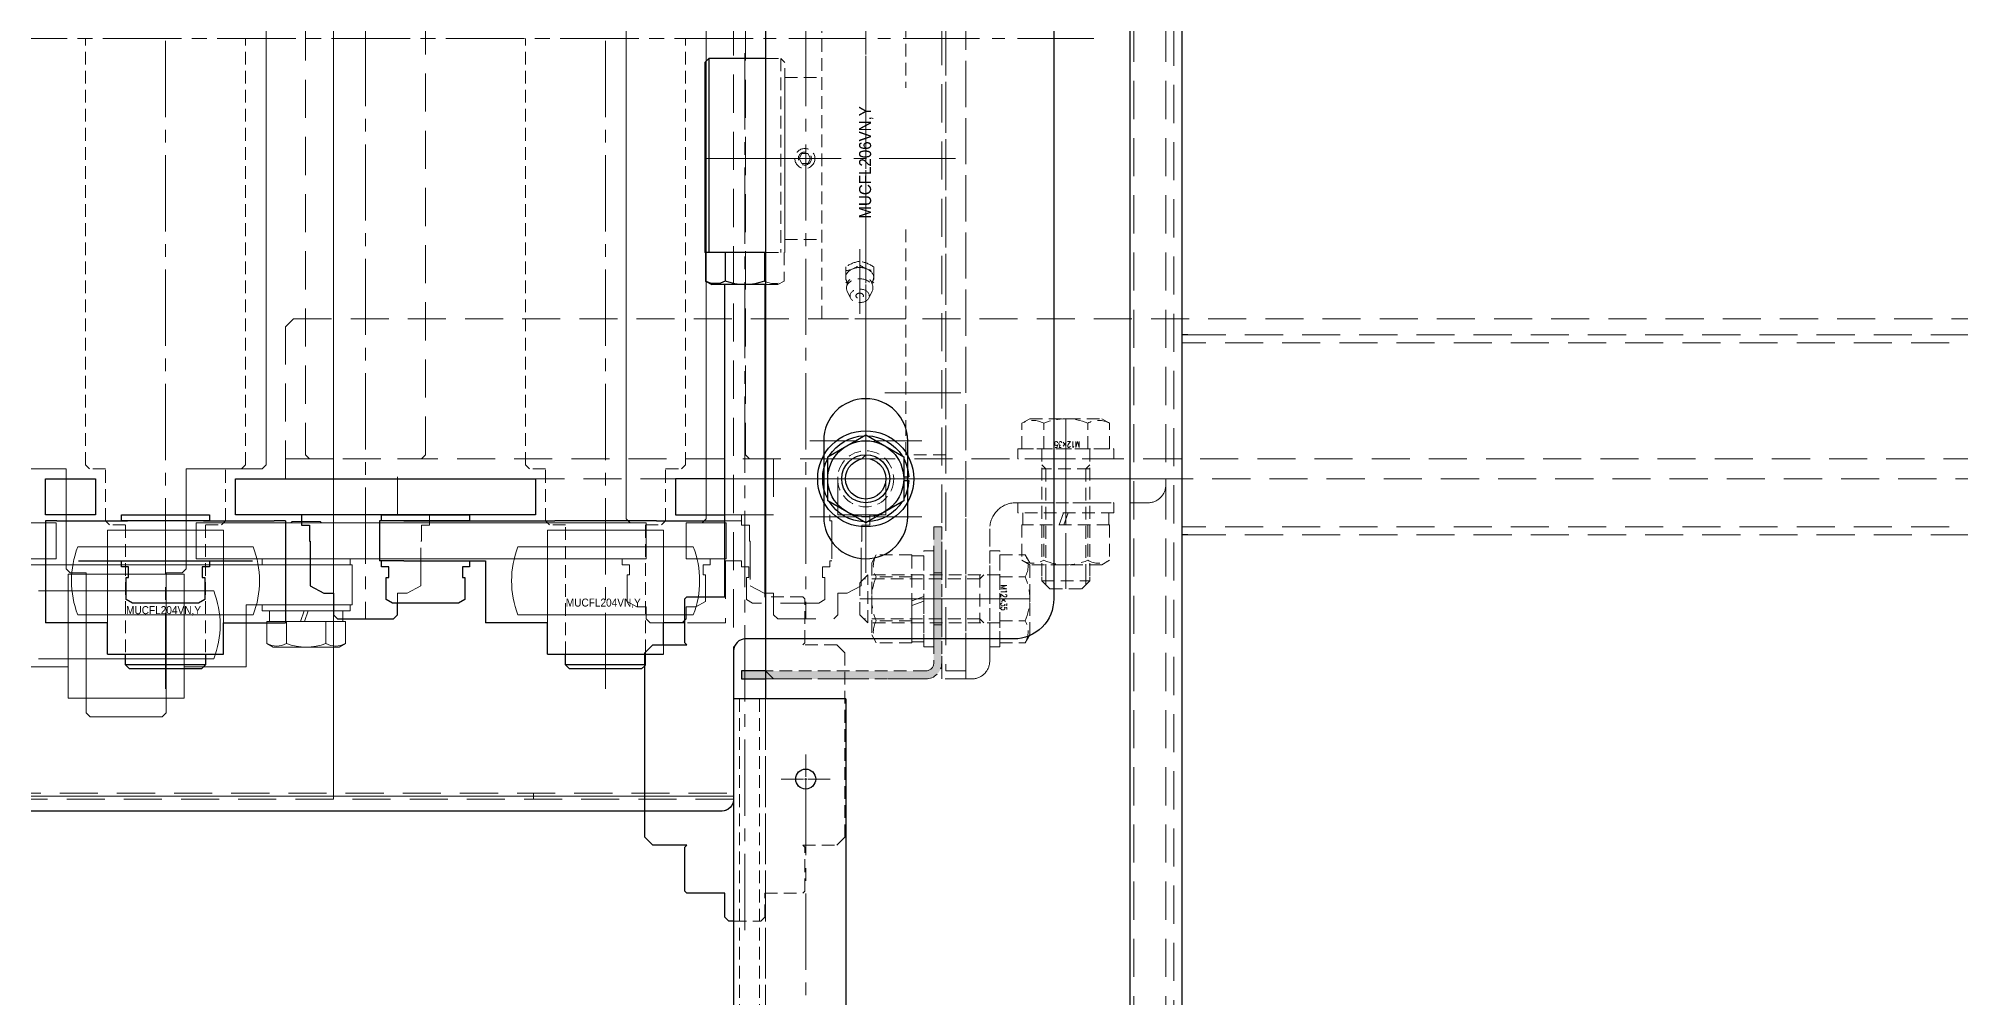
# Model space of a CAD drawing. Header units: millimetres. Extents: x 0 to 51411, y 0 to 16902.
# Drawn here: x 3147.7 to 3628.1, y 14851.3 to 15090.9 of the extents above; entities that cross this region are included whole.
import ezdxf

# ---------------------------------------------------------------- set-up
doc = ezdxf.new("R2010")
doc.units = ezdxf.units.MM
doc.linetypes.add('CENTER2', pattern=[28.575, 19.05, -3.175, 3.175, -3.175])
doc.linetypes.add('HIDDEN2', pattern=[4.7625, 3.175, -1.5875])
for name, color, linetype, lineweight in [('01_外形線', 7, 'Continuous', 25), ('02_細線', 5, 'Continuous', 13), ('03_かくれ線', 6, 'HIDDEN2', 13), ('04_中心線', 1, 'CENTER2', 9)]:
    doc.layers.add(name, color=color, linetype=linetype, lineweight=lineweight)
doc.layers.add('10_補助線', color=8, linetype='Continuous', lineweight=13, plot=False)
doc.styles.get("Standard").update_dxf_attribs({"font": 'arial.ttf'})
doc.styles.add('寸法用', font='simplex.shx', dxfattribs={"width": 0.8, "bigfont": '@extfont2.shx'})

# ---------------------------------------------------------------- blocks, each defined once
blk = doc.blocks.new('*U1589')
at = {"layer": '04_中心線', "color": 0, "linetype": 'CENTER2', "transparency": 16777216}
for p, q in [((0, 2.6), (0, 16.5)), ((-16.5, 0), (-2.6, 0)), ((2.6, 0), (16.5, 0)), ((0, -16.5), (0, -2.6))]:
    blk.add_line(p, q, dxfattribs=at)
at = {"layer": '04_中心線', "color": 0, "linetype": 'Continuous', "transparency": 16777216}
for p, q in [((-1.3, 0), (1.3, 0)), ((0, -1.3), (0, 1.3))]:
    blk.add_line(p, q, dxfattribs=at)
blk = doc.blocks.new('*U1449')
at = {"layer": '04_中心線', "color": 0, "linetype": 'CENTER2', "transparency": 16777216}
for p, q in [((0, 1.4), (0, 10.5)), ((-10.5, 0), (-1.4, 0)), ((0, -10.5), (0, -1.4)), ((1.4, 0), (10.5, 0))]:
    blk.add_line(p, q, dxfattribs=at)
at = {"layer": '04_中心線', "color": 0, "linetype": 'Continuous', "transparency": 16777216}
for p, q in [((0, -0.7), (0, 0.7)), ((-0.7, 0), (0.7, 0))]:
    blk.add_line(p, q, dxfattribs=at)
blk = doc.blocks.new('*U1490')
at = {"layer": '04_中心線', "color": 0, "linetype": 'CENTER2', "transparency": 16777216}
for p, q in [((0, 0.52), (0, 6.11)), ((-6.11, 0), (-0.52, 0)), ((0.52, 0), (6.11, 0)), ((0, -6.11), (0, -0.52))]:
    blk.add_line(p, q, dxfattribs=at)
at = {"layer": '04_中心線', "color": 0, "linetype": 'Continuous', "transparency": 16777216}
for p, q in [((-0.26, 0), (0.26, 0)), ((0, -0.26), (0, 0.26))]:
    blk.add_line(p, q, dxfattribs=at)
blk = doc.blocks.new('*U1856')
at = {"layer": '04_中心線', "color": 0, "linetype": 'CENTER2', "transparency": 16777216}
for p, q in [((0, 2.1), (0, 14)), ((-14, 0), (-2.1, 0)), ((2.1, 0), (14, 0)), ((0, -14), (0, -2.1))]:
    blk.add_line(p, q, dxfattribs=at)
at = {"layer": '04_中心線', "color": 0, "linetype": 'Continuous', "transparency": 16777216}
for p, q in [((-1.05, 0), (1.05, 0)), ((0, -1.05), (0, 1.05))]:
    blk.add_line(p, q, dxfattribs=at)
blk = doc.blocks.new('*U1857')
at = {"layer": '04_中心線', "color": 0, "linetype": 'CENTER2', "transparency": 16777216}
for p, q in [((0, 2.1), (0, 14)), ((-14, 0), (-2.1, 0)), ((2.1, 0), (14, 0)), ((0, -14), (0, -2.1))]:
    blk.add_line(p, q, dxfattribs=at)
at = {"layer": '04_中心線', "color": 0, "linetype": 'Continuous', "transparency": 16777216}
for p, q in [((-1.05, 0), (1.05, 0)), ((0, -1.05), (0, 1.05))]:
    blk.add_line(p, q, dxfattribs=at)

msp = doc.modelspace()

# ---------------------------------------------------------------- hatches: boundary and pattern name
at = {"transparency": 33554483}
h = msp.add_hatch(color=256, dxfattribs=at)
h.dxf.hatch_style = 1
h.paths.add_polyline_path([(3329.467, 14930.91), (3329.467, 14932.91), (3323.467, 14932.91), (3323.467, 14930.91)])
at = {"layer": '03_かくれ線', "transparency": 33554495}
h = msp.add_hatch(color=256, dxfattribs=at)
h.dxf.hatch_style = 1
h.paths.add_polyline_path([(3373.467, 14934.91), (3373.467, 14968.91), (3371.467, 14968.91), (3371.467, 14934.91, -0.4142136), (3369.467, 14932.91), (3329.467, 14932.91), (3329.467, 14930.91), (3369.467, 14930.91, 0.4142136)])

# ---------------------------------------------------------------- linework, layer by layer
msp.add_lwpolyline([(3329.481, 14932.91), (3323.467, 14932.91), (3323.467, 14930.91), (3329.415, 14930.91)])
at = {"layer": '01_外形線'}
for p, q in [((3433.467, 15407.91), (3433.467, 13793.91)), ((3420.467, 15402.91), (3420.467, 13798.91)), ((3329.467, 15255.9), (3329.467, 14925.9)), ((3315.267, 15085.91), (3314.267, 15084.91)), ((3314.267, 15084.91), (3314.267, 15037.41)), ((3329.467, 15085.91), (3315.267, 15085.91)), ((3315.267, 15085.91), (3315.267, 15037.41)), ((3433.467, 15016.91), (3433.467, 14966.91)), ((3434.967, 15016.91), (3433.467, 15016.91)), ((3152.296, 14970.41), (3149.467, 14970.41)), ((3149.467, 14970.41), (3149.467, 14944.91)), ((3152.296, 14970.41), (3169.957, 14970.41)), ((3188.977, 14970.41), (3169.957, 14970.41)), ((3188.977, 14970.41), (3206.638, 14970.41)), ((3209.467, 14970.41), (3206.638, 14970.41)), ((3209.467, 14970.41), (3209.467, 14944.91)), ((3239.016, 14970.41), (3232.967, 14970.41)), ((3232.967, 14970.41), (3232.967, 14960.41)), ((3239.016, 14970.41), (3276.75, 14970.41)), ((3302.184, 14970.41), (3276.75, 14970.41)), ((3302.184, 14970.41), (3319.267, 14970.41)), ((3434.967, 14966.91), (3433.467, 14966.91)), ((3157.73, 14960.41), (3201.204, 14960.41)), ((3239.016, 14960.41), (3232.967, 14960.41)), ((3239.016, 14960.41), (3259.467, 14960.41)), ((3259.467, 14960.41), (3259.467, 14944.91)), ((3164.967, 14944.91), (3149.467, 14944.91)), ((3164.967, 14937.11), (3164.967, 14944.91)), ((3193.967, 14937.11), (3193.967, 14944.91)), ((3193.967, 14944.91), (3209.467, 14944.91)), ((3274.967, 14944.91), (3259.467, 14944.91)), ((3274.967, 14937.11), (3274.967, 14944.91)), ((3309.267, 14944.91), (3303.967, 14944.91)), ((3303.967, 14939.41), (3303.967, 14944.91)), ((3164.967, 14937.11), (3193.967, 14937.11)), ((3274.967, 14937.11), (3303.967, 14937.11)), ((3189.467, 14934.41), (3169.467, 14934.41)), ((3299.467, 14934.41), (3279.467, 14934.41)), ((3323.467, 14932.91), (3323.467, 14930.91)), ((3321.467, 14925.9), (3321.467, 14385.9)), ((3349.467, 14925.9), (3321.467, 14925.9)), ((3349.467, 14925.9), (3349.467, 14385.9))]:
    msp.add_line(p, q, dxfattribs=at)
at = {"layer": '01_外形線', "color": 4}
msp.add_lwpolyline([(3018.527, 15283.91), (3318.467, 15283.91, -0.4142136), (3321.467, 15280.91), (3321.467, 15243.91, 0.4142136), (3324.467, 15240.91), (3391.467, 15240.91, -0.4142136), (3401.467, 15230.91), (3401.467, 14950.91, -0.4142136), (3391.467, 14940.91), (3324.467, 14940.91, 0.4142136), (3321.467, 14937.91), (3321.467, 14900.91, -0.4142136), (3318.467, 14897.91), (3018.527, 14897.91)], format="xyb", dxfattribs=at)
at = {"layer": '01_外形線'}
for points in [[(3329.467, 15037.41), (3314.267, 15037.41)], [(3314.452, 15037.41), (3314.452, 15030.314)], [(3319.359, 15037.41), (3319.359, 15030.314)], [(3329.174, 15037.41), (3329.174, 15030.314)], [(3321.467, 14870.41), (3320.267, 14870.41), (3319.267, 14871.41), (3319.267, 14877.41), (3309.767, 14877.41), (3309.267, 14877.91), (3309.267, 14888.91), (3309.767, 14889.41), (3301.267, 14889.41), (3299.267, 14891.41), (3299.267, 14937.41), (3301.267, 14939.41), (3309.767, 14939.41), (3309.267, 14939.91), (3309.267, 14950.91), (3309.767, 14951.41), (3319.267, 14951.41), (3319.267, 15029.41)], [(3314.452, 15030.314), (3316.017, 15029.41)], [(3329.467, 15029.41), (3316.017, 15029.41)], [(3329.267, 15029.41), (3329.267, 14951.41), (3329.467, 14951.41)], [(3344.967, 14986.395), (3354.467, 14991.88)], [(3354.467, 14991.88), (3363.967, 14986.395)], [(3344.967, 14975.425), (3344.967, 14986.395)], [(3363.967, 14986.395), (3363.967, 14975.425)], [(3319.267, 14980.91), (3306.967, 14980.91), (3306.967, 14971.91), (3319.267, 14971.91)], [(3363.967, 14981.36), (3365.208, 14981.36)], [(3363.967, 14980.46), (3365.208, 14980.46)], [(3354.467, 14969.94), (3344.967, 14975.425)], [(3363.967, 14975.425), (3354.467, 14969.94)], [(3221.467, 14971.91), (3213.467, 14971.91), (3213.467, 14969.31), (3215.467, 14969.31), (3215.467, 14965.31), (3215.617, 14965.31), (3215.618, 14954.165), (3219.08, 14952.31), (3221.467, 14952.31), (3221.467, 14946.91), (3222.467, 14945.91), (3236.467, 14945.91), (3237.467, 14946.91), (3237.467, 14949.86)], [(3190.467, 14960.41), (3190.467, 14958.91), (3188.667, 14958.91), (3188.667, 14956.26), (3189.282, 14956.26), (3189.282, 14950.764), (3187.717, 14949.86), (3171.217, 14949.86), (3169.652, 14950.764), (3169.652, 14956.26), (3170.267, 14956.26), (3170.267, 14958.91), (3168.467, 14958.91), (3168.467, 14960.41)], [(3255.467, 14960.41), (3255.467, 14958.91), (3253.667, 14958.91), (3253.667, 14956.26), (3254.282, 14956.26), (3254.282, 14950.764), (3252.717, 14949.86), (3236.217, 14949.86), (3234.652, 14950.764), (3234.652, 14956.26), (3235.267, 14956.26), (3235.267, 14958.91), (3233.467, 14958.91), (3233.467, 14960.41)], [(3189.467, 14937.11), (3189.467, 14934.41), (3188.467, 14933.41), (3170.467, 14933.41), (3169.467, 14934.41), (3169.467, 14937.11)], [(3299.267, 14934.21), (3298.467, 14933.41), (3280.467, 14933.41), (3279.467, 14934.41), (3279.467, 14937.11)]]:
    msp.add_lwpolyline(points, dxfattribs=at)
for points in [[(3319.359, 15030.314, -0.2679491), (3314.452, 15030.314)], [(3329.174, 15030.314, -0.1841118), (3319.359, 15030.314)], [(3345.36, 14986.622, -0.248452), (3354.074, 14991.653)], [(3354.86, 14991.653, -0.248452), (3363.574, 14986.622)], [(3344.967, 14975.879, -0.248452), (3344.967, 14985.941)], [(3363.967, 14985.941, -0.1117542), (3365.208, 14981.36)], [(3365.208, 14980.46, -0.1117542), (3363.967, 14975.879)], [(3354.074, 14970.167, -0.248452), (3345.36, 14975.198)], [(3363.574, 14975.198, -0.248452), (3354.86, 14970.167)]]:
    msp.add_lwpolyline(points, format="xyb", dxfattribs=at)
at = {"layer": '01_外形線', "color": 4}
msp.add_lwpolyline([(3364.967, 14971.41), (3364.967, 14990.41, 1), (3343.967, 14990.41), (3343.967, 14971.41, 1)], format="xyb", close=True, dxfattribs=at)
at = {"layer": '01_外形線'}
for points in [[(3149.467, 14971.91), (3149.467, 14980.91), (3161.967, 14980.91), (3161.967, 14971.91)], [(3196.967, 14971.91), (3196.967, 14980.91), (3271.967, 14980.91), (3271.967, 14971.91)], [(3190.467, 14970.41), (3168.467, 14970.41), (3168.467, 14971.91), (3190.467, 14971.91)], [(3255.467, 14970.41), (3233.467, 14970.41), (3233.467, 14971.91), (3255.467, 14971.91)]]:
    msp.add_lwpolyline(points, close=True, dxfattribs=at)
for centre, radius in [((3354.467, 14980.91), 12), ((3354.467, 14980.91), 9.5), ((3354.467, 14980.91), 6), ((3354.467, 14980.91), 5.053), ((3339.467, 14905.9), 2.5)]:
    msp.add_circle(centre, radius, dxfattribs=at)
msp.add_arc((3331.628, 15034.564), 4.907, 240.00001, 243.87132, dxfattribs=at)
at = {"layer": '02_細線', "color": 4}
msp.add_line((3221.467, 14900.91), (3221.467, 15280.91), dxfattribs=at)
at = {"layer": '03_かくれ線', "ltscale": 3}
for p, q in [((3421.467, 15408.91), (3421.467, 13792.91)), ((3429.467, 15408.91), (3429.467, 13792.91)), ((3431.467, 15407.91), (3431.467, 13793.91)), ((3373.467, 15250.91), (3373.467, 14930.91)), ((3434.967, 15016.91), (4424.967, 15016.91)), ((5425.467, 15014.91), (3433.467, 15014.91)), ((5425.467, 14968.91), (3433.467, 14968.91)), ((3434.967, 14966.91), (4424.967, 14966.91)), ((3329.467, 14925.9), (3329.467, 13465.9))]:
    msp.add_line(p, q, dxfattribs=at)
at = {"layer": '03_かくれ線'}
for p, q in [((3364.467, 15127.664), (3364.467, 15078.615)), ((3374.467, 15127.664), (3374.467, 15060.91)), ((3343.467, 15020.91), (3343.467, 15100.91)), ((3329.467, 15085.91), (3333.267, 15085.91)), ((3334.267, 15084.91), (3333.267, 15085.91)), ((3333.267, 15085.91), (3333.267, 15037.41)), ((3334.267, 15037.41), (3334.267, 15084.91)), ((3334.267, 15081.16), (3334.267, 15040.66)), ((3334.267, 15081.16), (3343.467, 15081.16)), ((3338.545, 15062.16), (3337.824, 15060.91)), ((3337.824, 15060.91), (3338.545, 15059.66)), ((3339.989, 15062.16), (3338.545, 15062.16)), ((3340.71, 15060.91), (3339.989, 15062.16)), ((3339.989, 15059.66), (3340.71, 15060.91)), ((3374.467, 15060.91), (3374.467, 14994.156)), ((3338.545, 15059.66), (3339.989, 15059.66)), ((3334.267, 15040.66), (3343.467, 15040.66)), ((3364.467, 15043.205), (3364.467, 14994.156)), ((3329.467, 15037.41), (3334.267, 15037.41)), ((3349.467, 15033.834), (3349.467, 15030.004)), ((3349.467, 15032.861), (3349.467, 15033.834)), ((3352.967, 15034.29), (3352.967, 15035.262)), ((3356.467, 15033.834), (3356.467, 15030.004)), ((3356.467, 15032.861), (3356.467, 15033.834)), ((3332.517, 15029.41), (3329.467, 15029.41)), ((3349.467, 15030.004), (3349.898, 15029.736)), ((3350.704, 15026.05), (3349.856, 15027.747)), ((3355.23, 15026.05), (3356.078, 15027.747)), ((3356.467, 15030.004), (3356.036, 15029.736)), ((3364.467, 15020.91), (3343.467, 15020.91)), ((3364.467, 14986.91), (3364.467, 14994.156)), ((3374.467, 14986.91), (3374.467, 14994.156)), ((3374.467, 14986.91), (3364.467, 14986.91)), ((3371.467, 14968.91), (3373.467, 14968.91)), ((3371.467, 14968.91), (3371.467, 14934.91)), ((3373.467, 14968.91), (3373.467, 14934.91)), ((3373.467, 14957.41), (3371.467, 14957.41)), ((3373.467, 14944.41), (3371.467, 14944.41)), ((3303.967, 14937.11), (3299.267, 14937.11)), ((3303.967, 14937.11), (3303.967, 14939.41)), ((3369.467, 14930.91), (3329.415, 14930.91)), ((3369.467, 14932.91), (3329.481, 14932.91)), ((3322.967, 14925.9), (3322.967, 14385.9)), ((3327.967, 14925.9), (3327.967, 14385.9)), ((3329.467, 14925.9), (3329.467, 14385.9))]:
    msp.add_line(p, q, dxfattribs=at)
at = {"layer": '03_かくれ線', "ltscale": 3, "transparency": 33554559}
msp.add_line((3209.467, 14985.91), (5779.467, 14985.91), dxfattribs=at)
at = {"layer": '03_かくれ線', "color": 4, "ltscale": 3}
msp.add_line((3271.467, 14900.91), (3271.467, 14902.41), dxfattribs=at)
for points in [[(3023.467, 14897.91), (3318.467, 14897.91, 0.4142136), (3321.467, 14900.91), (3321.467, 15280.91, 0.4142136), (3318.467, 15283.91), (3023.467, 15283.91, 0.4142136), (3018.467, 15278.91), (3018.467, 14902.91, 0.4142136)], [(3021.467, 15277.91, -0.4142136), (3024.467, 15280.91), (3321.467, 15280.91), (3321.467, 15279.41), (3024.467, 15279.41, 0.4142136), (3022.967, 15277.91), (3022.967, 14903.91, 0.4142136), (3024.467, 14902.41), (3321.467, 14902.41), (3321.467, 14900.91), (3024.467, 14900.91, -0.4142136), (3021.467, 14903.91)]]:
    msp.add_lwpolyline(points, format="xyb", close=True, dxfattribs=at)
at = {"layer": '03_かくれ線', "ltscale": 3}
for points in [[(3379.467, 15250.91), (3331.467, 15250.91), (3329.467, 15248.91), (3329.467, 14932.91), (3331.467, 14930.91), (3379.467, 14930.91), (3379.467, 15250.91)], [(3319.267, 14980.91), (3359.467, 14980.91), (3359.467, 14971.91), (3345.467, 14971.91), (3345.467, 14970.41), (3345.967, 14970.41), (3345.967, 14960.41), (3345.467, 14960.41), (3345.467, 14958.91), (3343.667, 14958.91), (3343.667, 14956.26), (3344.282, 14956.26), (3344.282, 14950.764), (3342.717, 14949.86), (3326.217, 14949.86), (3324.652, 14950.764), (3324.652, 14956.26), (3325.267, 14956.26), (3325.267, 14958.91), (3323.467, 14958.91), (3323.467, 14960.41), (3319.267, 14960.41)], [(3319.267, 14970.41), (3323.467, 14970.41), (3323.467, 14971.91), (3319.267, 14971.91)], [(3319.467, 14960.41), (3319.467, 14944.91), (3309.267, 14944.91)]]:
    msp.add_lwpolyline(points, dxfattribs=at)
msp.add_lwpolyline([(3374.467, 15248.91), (3374.467, 14932.91), (3379.467, 14932.91), (3379.467, 15248.91)], close=True, dxfattribs=at)
at = {"layer": '03_かくれ線', "ltscale": 3, "transparency": 33554559}
for points in [[(3213.467, 15209.91), (3221.467, 15209.91), (3221.467, 15195.91), (3215.467, 15195.91), (3214.467, 15194.91), (3214.467, 14986.91), (3215.467, 14985.91), (3221.467, 14985.91), (3221.467, 14971.91), (3213.467, 14971.91)], [(3237.467, 14949.86), (3237.467, 14952.31), (3239.854, 14952.31), (3243.316, 14954.165), (3243.316, 14965.31), (3243.467, 14965.31), (3243.467, 14969.31), (3245.467, 14969.31), (3245.467, 14971.91), (3237.467, 14971.91), (3237.467, 14985.91), (3243.467, 14985.91), (3244.467, 14986.91), (3244.467, 15194.91)], [(3324.467, 15194.91), (3324.467, 14986.91), (3325.467, 14985.91), (3331.467, 14985.91), (3331.467, 14971.91), (3323.467, 14971.91), (3323.467, 14969.31), (3325.467, 14969.31), (3325.467, 14965.31), (3325.617, 14965.31), (3325.618, 14954.165), (3329.08, 14952.31), (3331.467, 14952.31), (3331.467, 14946.91), (3332.467, 14945.91), (3346.467, 14945.91), (3347.467, 14946.91), (3347.467, 14952.31), (3349.854, 14952.31), (3353.316, 14954.165), (3353.316, 14965.31), (3353.467, 14965.31), (3353.467, 14969.31), (3355.467, 14969.31), (3355.467, 14971.91), (3347.465, 14971.91), (3347.467, 14985.91), (3353.467, 14985.91), (3354.467, 14986.91), (3354.467, 15194.91)], [(3209.467, 15018.91), (3211.467, 15020.91), (5777.467, 15020.91), (5779.467, 15018.91), (5779.467, 14980.91), (3209.467, 14980.91), (3209.467, 15018.91)]]:
    msp.add_lwpolyline(points, dxfattribs=at)
at = {"layer": '03_かくれ線'}
for points in [[(3169.467, 14937.61), (3169.467, 14969.41), (3165.467, 14969.41), (3164.467, 14970.41), (3164.467, 14983.41), (3160.467, 14983.41), (3159.467, 14984.41), (3159.467, 15090.91)], [(3189.467, 14937.61), (3189.467, 14969.41), (3193.467, 14969.41), (3194.467, 14970.41), (3194.467, 14983.41), (3198.467, 14983.41), (3199.467, 14984.41), (3199.467, 15090.91)], [(3279.467, 14937.11), (3279.467, 14969.41), (3275.467, 14969.41), (3274.467, 14970.41), (3274.467, 14983.41), (3270.467, 14983.41), (3269.467, 14984.41), (3269.467, 15090.91)], [(3299.467, 14937.61), (3299.467, 14969.41), (3303.467, 14969.41), (3304.467, 14970.41), (3304.467, 14983.41), (3308.467, 14983.41), (3309.467, 14984.41), (3309.467, 15090.91)], [(3334.082, 15037.41), (3334.082, 15030.314)], [(3334.082, 15030.314), (3332.517, 15029.41)], [(3357.104, 14961.88), (3355.967, 14959.91)], [(3355.967, 14959.91), (3355.967, 14941.91)], [(3365.967, 14961.88), (3357.104, 14961.88)], [(3365.967, 14961.88), (3365.967, 14939.94)], [(3365.967, 14961.66), (3365.967, 14950.418)], [(3368.967, 14961.66), (3365.967, 14961.66)], [(3368.967, 14962.91), (3371.467, 14962.91)], [(3368.967, 14938.91), (3368.967, 14962.91)], [(3368.967, 14961.66), (3368.967, 14951.51)], [(3371.467, 14938.91), (3371.467, 14962.91)], [(3387.967, 14961.88), (3394.33, 14961.88)], [(3387.967, 14961.88), (3387.967, 14939.94)], [(3394.33, 14961.88), (3395.467, 14959.91)], [(3395.467, 14941.91), (3395.467, 14959.91)], [(3354.967, 14956.91), (3352.967, 14954.91)], [(3352.967, 14946.91), (3352.967, 14954.91)], [(3382.967, 14955.91), (3353.967, 14955.91)], [(3387.967, 14956.91), (3354.967, 14956.91)], [(3354.967, 14944.91), (3354.967, 14956.91)], [(3365.967, 14956.395), (3357.104, 14956.395)], [(3382.967, 14956.91), (3382.967, 14944.91)], [(3382.967, 14955.91), (3383.967, 14956.91)], [(3387.967, 14956.395), (3394.33, 14956.395)], [(3321.467, 14870.41), (3328.267, 14870.41), (3329.267, 14871.41), (3329.267, 14877.41), (3338.767, 14877.41), (3339.267, 14877.91), (3339.267, 14888.91), (3338.767, 14889.41), (3347.267, 14889.41), (3349.267, 14891.41), (3349.267, 14937.41), (3347.267, 14939.41), (3338.767, 14939.41), (3339.267, 14939.91), (3339.267, 14950.91), (3338.767, 14951.41), (3329.467, 14951.41)], [(3355.967, 14950.91), (3365.967, 14950.91)], [(3368.967, 14951.51), (3365.967, 14950.418)], [(3365.967, 14950.91), (3368.967, 14950.91)], [(3368.967, 14950.31), (3365.967, 14949.218)], [(3365.967, 14949.218), (3365.967, 14940.16)], [(3368.967, 14950.91), (3371.467, 14950.91)], [(3368.967, 14950.31), (3368.967, 14940.16)], [(3354.967, 14944.91), (3352.967, 14946.91)], [(3382.967, 14945.91), (3353.967, 14945.91)], [(3387.967, 14944.91), (3354.967, 14944.91)], [(3365.967, 14945.425), (3357.104, 14945.425)], [(3382.967, 14945.91), (3383.967, 14944.91)], [(3387.967, 14945.425), (3394.33, 14945.425)], [(3357.104, 14939.94), (3355.967, 14941.91)], [(3365.967, 14939.94), (3357.104, 14939.94)], [(3365.967, 14940.16), (3368.967, 14940.16)], [(3387.967, 14939.94), (3394.33, 14939.94)], [(3394.33, 14939.94), (3395.467, 14941.91)], [(3299.467, 14937.61), (3299.467, 14934.41), (3299.267, 14934.21)], [(3371.467, 14938.91), (3368.967, 14938.91)]]:
    msp.add_lwpolyline(points, dxfattribs=at)
at = {"layer": '03_かくれ線', "transparency": 33554559}
for points in [[(3393.497, 14994.773), (3395.467, 14995.91)], [(3393.497, 14988.41), (3393.497, 14994.773)], [(3395.467, 14995.91), (3413.467, 14995.91)], [(3398.982, 14988.41), (3398.982, 14994.773)], [(3409.952, 14988.41), (3409.952, 14994.773)], [(3415.437, 14994.773), (3413.467, 14995.91)], [(3415.437, 14988.41), (3415.437, 14994.773)], [(3415.437, 14988.41), (3393.497, 14988.41)], [(3398.467, 14988.41), (3398.467, 14956.41)], [(3410.467, 14988.41), (3410.467, 14956.41)], [(3399.467, 14983.41), (3398.467, 14984.41)], [(3410.467, 14983.41), (3398.467, 14983.41)], [(3399.467, 14983.41), (3399.467, 14956.41)], [(3409.467, 14983.41), (3410.467, 14984.41)], [(3409.467, 14983.41), (3409.467, 14956.41)], [(3393.497, 14969.41), (3393.497, 14960.547)], [(3415.437, 14969.41), (3393.497, 14969.41)], [(3393.717, 14969.41), (3393.717, 14972.41)], [(3398.982, 14969.41), (3398.982, 14960.547)], [(3403.867, 14972.41), (3402.775, 14969.41)], [(3405.067, 14972.41), (3403.975, 14969.41)], [(3409.952, 14969.41), (3409.952, 14960.547)], [(3415.217, 14972.41), (3415.217, 14969.41)], [(3415.437, 14969.41), (3415.437, 14960.547)], [(3393.497, 14960.547), (3395.467, 14959.41)], [(3413.467, 14959.41), (3395.467, 14959.41)], [(3415.437, 14960.547), (3413.467, 14959.41)], [(3398.467, 14956.41), (3398.467, 14955.41)], [(3398.467, 14955.41), (3400.467, 14953.41)], [(3398.467, 14955.41), (3410.467, 14955.41)], [(3399.467, 14956.41), (3399.467, 14954.41)], [(3410.467, 14955.41), (3408.467, 14953.41)], [(3409.467, 14956.41), (3409.467, 14954.41)], [(3410.467, 14956.41), (3410.467, 14955.41)], [(3400.467, 14953.41), (3408.467, 14953.41)]]:
    msp.add_lwpolyline(points, dxfattribs=at)
for points in [[(3393.497, 14994.773, -0.2679491), (3398.982, 14994.773)], [(3398.982, 14994.773, -0.2073316), (3409.952, 14994.773)], [(3409.952, 14994.773, -0.2679491), (3415.437, 14994.773)], [(3398.982, 14960.547, -0.2679491), (3393.497, 14960.547)], [(3409.952, 14960.547, -0.2073316), (3398.982, 14960.547)], [(3415.437, 14960.547, -0.2679491), (3409.952, 14960.547)]]:
    msp.add_lwpolyline(points, format="xyb", dxfattribs=at)
for points in [[(3392.467, 14988.41), (3416.467, 14988.41), (3416.467, 14985.91), (3392.467, 14985.91)], [(3392.467, 14974.91), (3416.467, 14974.91), (3416.467, 14972.41), (3392.467, 14972.41)]]:
    msp.add_lwpolyline(points, close=True, dxfattribs=at)
at = {"layer": '03_かくれ線', "ltscale": 3}
msp.add_lwpolyline([(3429.467, 14980.91), (3379.467, 14980.91), (3379.467, 14930.91), (3380.967, 14930.91, 0.4142136), (3385.467, 14935.41), (3385.467, 14968.41, -0.4142136), (3391.967, 14974.91), (3424.967, 14974.91, 0.4142136), (3429.467, 14979.41), (3429.467, 14980.91)], format="xyb", dxfattribs=at)
at = {"layer": '03_かくれ線'}
for points in [[(3357.104, 14961.88, 0.2679491), (3357.104, 14956.395)], [(3394.33, 14956.395, 0.2679491), (3394.33, 14961.88)], [(3357.104, 14956.395, 0.2073316), (3357.104, 14945.425)], [(3394.33, 14945.425, 0.2073316), (3394.33, 14956.395)], [(3357.104, 14945.425, 0.2679491), (3357.104, 14939.94)], [(3394.33, 14939.94, 0.2679491), (3394.33, 14945.425)]]:
    msp.add_lwpolyline(points, format="xyb", dxfattribs=at)
msp.add_lwpolyline([(3385.467, 14962.91), (3385.467, 14938.91), (3387.967, 14938.91), (3387.967, 14962.91)], close=True, dxfattribs=at)
for centre, radius in [((3339.267, 15060.91), 2.5), ((3339.267, 15060.91), 1.634), ((3354.467, 14980.91), 7)]:
    msp.add_circle(centre, radius, dxfattribs=at)
for centre, radius, start, end in [((3354.471, 15026.577), 8.815, 99.82549, 124.58982), ((3347.963, 15041.547), 8.815, 279.82549, 304.58982), ((3351.463, 15026.577), 8.815, 55.41018, 80.17451), ((3357.971, 15041.547), 8.815, 235.41018, 260.17451), ((3331.628, 15034.564), 4.907, 243.87132, 299.99999), ((3352.967, 15028.525), 3.3, 139.25246, 180), ((3352.967, 15028.525), 3.3, 0, 40.74754), ((3369.467, 14934.91), 4, 270, 0), ((3369.467, 14934.91), 2, 270, 0)]:
    msp.add_arc(centre, radius, start, end, dxfattribs=at)
at = {"layer": '03_かくれ線', "extrusion": (0, 0, -1)}
for centre, major_axis, start_param, end_param in [((3352.967, 15028.525), (3.3, 0), 2.8017557, 6.6230222), ((3352.967, 15031.212), (-3.5, 0), 0, 1.0471976), ((3352.967, 15031.212), (-3.5, 0), 5.7358701, 6.2831853), ((3352.967, 15031.212), (3.5, 0), 4.1887902, 5.2359878), ((3352.967, 15031.212), (3.5, 0), 4.1887902, 5.2359878), ((3352.967, 15031.212), (3.5, 0), 5.2359878, 6.2831853), ((3352.967, 15031.212), (3.5, 0), 0, 0.5473152)]:
    msp.add_ellipse(centre, major_axis=major_axis, ratio=0.7071068, start_param=start_param, end_param=end_param, dxfattribs=at)
for major_axis in [(2.4, 0), (0.929, 0)]:
    msp.add_ellipse((3352.967, 15026.615), major_axis=major_axis, ratio=0.7071068, dxfattribs=at)
at = {"layer": '04_中心線'}
for p, q in [((3179.467, 14928.41), (3179.467, 15253.41)), ((3289.467, 14928.41), (3289.467, 15253.41)), ((3354.467, 15200.91), (3354.467, 14980.91)), ((3324.267, 14868.137), (3324.267, 15089.819)), ((3314.267, 15060.91), (3334.267, 15060.91)), ((3329.267, 15060.91), (3379.467, 15060.91)), ((3352.967, 15022.08), (3352.967, 15038.243)), ((3359.232, 15002.41), (3379.467, 15002.41)), ((3404.467, 14986.405), (3404.467, 14969.303)), ((3393.467, 14950.91), (3360.467, 14950.91)), ((3382.467, 14950.91), (3362.467, 14950.91)), ((3339.467, 14905.9), (3339.467, 14405.9))]:
    msp.add_line(p, q, dxfattribs=at)
at = {"layer": '04_中心線', "transparency": 33554559}
for p, q in [((3229.467, 15235.91), (3229.467, 14945.91)), ((3339.467, 15235.91), (3339.467, 14945.91))]:
    msp.add_line(p, q, dxfattribs=at)
at = {"layer": '04_中心線', "color": 4}
for p, q in [((3354.467, 15200.91), (3354.467, 14980.91)), ((3354.467, 15200.91), (3354.467, 14980.91)), ((3411.467, 15090.91), (3006.407, 15090.91)), ((3375.467, 14980.91), (3333.467, 14980.91))]:
    msp.add_line(p, q, dxfattribs=at)
at = {"layer": '04_中心線'}
for points in [[(3354.467, 14968.91), (3354.467, 14992.91)], [(3342.467, 14980.91), (3366.467, 14980.91)], [(3395.467, 14950.91), (3352.967, 14950.91)]]:
    msp.add_lwpolyline(points, dxfattribs=at)
at = {"layer": '04_中心線', "transparency": 33554559}
msp.add_lwpolyline([(3404.467, 14995.91), (3404.467, 14953.41)], dxfattribs=at)
at = {"layer": '10_補助線', "linetype": 'CENTER2'}
msp.add_line((3326.343, 15090.91), (3072.591, 15090.91), dxfattribs=at)
at = {"layer": '10_補助線'}
for p, q in [((3201.376, 14963.91), (3157.558, 14963.91)), ((3164.967, 14944.91), (3164.967, 14968.11)), ((3193.967, 14968.11), (3164.967, 14968.11)), ((3193.967, 14944.91), (3193.967, 14968.11)), ((3311.376, 14963.91), (3267.558, 14963.91)), ((3274.967, 14944.91), (3274.967, 14968.11)), ((3303.967, 14968.11), (3274.967, 14968.11)), ((3303.967, 14944.91), (3303.967, 14968.11)), ((3119.178, 14959.41), (3156.912, 14959.41)), ((3182.347, 14959.41), (3156.912, 14959.41)), ((3182.347, 14959.41), (3220.081, 14959.41)), ((3226.13, 14959.41), (3220.081, 14959.41)), ((3226.13, 14959.41), (3226.13, 14949.41)), ((3155.13, 14933.91), (3155.13, 14957.11)), ((3184.13, 14957.11), (3155.13, 14957.11)), ((3184.13, 14933.91), (3184.13, 14957.11)), ((3191.538, 14952.91), (3147.721, 14952.91)), ((3226.13, 14949.41), (3199.63, 14949.41)), ((3199.63, 14949.41), (3199.63, 14933.91)), ((3201.376, 14946.91), (3157.558, 14946.91)), ((3311.376, 14946.91), (3267.558, 14946.91)), ((3191.538, 14935.91), (3147.721, 14935.91)), ((3139.63, 14933.91), (3155.13, 14933.91)), ((3155.13, 14926.11), (3155.13, 14933.91)), ((3199.63, 14933.91), (3184.13, 14933.91)), ((3184.13, 14926.11), (3184.13, 14933.91)), ((3155.13, 14926.11), (3184.13, 14926.11))]:
    msp.add_line(p, q, dxfattribs=at)
at = {"layer": '10_補助線', "color": 4}
msp.add_line((3321.467, 14901.66), (3024.467, 14901.66), dxfattribs=at)
at = {"layer": '10_補助線'}
for points in [[(3204.63, 15090.91), (3204.63, 15197.41), (3203.63, 15198.41), (3184.63, 15198.41), (3184.63, 15223.41), (3183.63, 15224.41), (3179.63, 15224.41), (3179.63, 15259.41), (3178.63, 15260.41), (3160.63, 15260.41), (3159.63, 15259.41), (3159.63, 15224.41), (3155.63, 15224.41), (3154.63, 15223.41), (3154.63, 15198.41), (3135.63, 15198.41), (3134.63, 15197.41), (3134.63, 15090.91)], [(3294.63, 15210.91), (3294.63, 15090.91)], [(3314.63, 15090.91), (3314.63, 15210.91)], [(3204.63, 15090.91), (3204.63, 14984.41), (3203.63, 14983.41), (3184.63, 14983.41), (3184.63, 14958.41), (3183.63, 14957.41), (3179.63, 14957.41), (3179.63, 14922.41), (3178.63, 14921.41), (3160.63, 14921.41), (3159.63, 14922.41), (3159.63, 14957.41), (3155.63, 14957.41), (3154.63, 14958.41), (3154.63, 14983.41), (3135.63, 14983.41), (3134.63, 14984.41), (3134.63, 15090.91)], [(3314.63, 15090.91), (3314.63, 14970.91), (3313.63, 14969.91), (3309.63, 14969.91), (3309.63, 14960.91), (3315.63, 14960.91), (3315.63, 14959.41), (3313.83, 14959.41), (3313.83, 14956.91), (3314.43, 14956.91), (3314.43, 14950.223), (3311.98, 14948.91), (3309.63, 14948.91), (3309.63, 14945.91), (3308.63, 14944.91), (3300.63, 14944.91), (3299.63, 14945.91), (3299.63, 14948.91), (3297.28, 14948.91), (3294.83, 14950.223), (3294.83, 14956.91), (3295.43, 14956.91), (3295.43, 14959.41), (3293.63, 14959.41), (3293.63, 14960.91), (3299.63, 14960.91), (3299.63, 14969.91), (3295.63, 14969.91), (3294.63, 14970.91), (3294.63, 15090.91)], [(3110.63, 14960.91), (3152.13, 14960.91), (3152.13, 14969.91), (3104.63, 14969.91)], [(3293.63, 14960.91), (3187.13, 14960.91), (3187.13, 14969.91), (3299.63, 14969.91)], [(3210.78, 14969.91), (3211.13, 14970.26)], [(3218.13, 14970.26), (3211.13, 14970.26)], [(3218.48, 14969.91), (3218.13, 14970.26)], [(3315.63, 14960.91), (3319.63, 14960.91), (3319.63, 14969.91), (3309.63, 14969.91)], [(3204.815, 14945.26), (3204.815, 14939.764)], [(3204.815, 14945.26), (3224.444, 14945.26)], [(3224.444, 14945.26), (3204.815, 14945.26)], [(3214.13, 14947.91), (3205.43, 14947.91)], [(3205.43, 14945.26), (3205.43, 14947.91)], [(3213.22, 14945.26), (3205.43, 14945.26)], [(3209.722, 14945.26), (3209.722, 14939.764)], [(3214.13, 14947.91), (3213.22, 14945.26)], [(3215.13, 14947.91), (3214.22, 14945.26)], [(3223.83, 14945.26), (3214.22, 14945.26)], [(3223.83, 14947.91), (3215.13, 14947.91)], [(3219.537, 14945.26), (3219.537, 14939.764)], [(3223.83, 14947.91), (3223.83, 14945.26)], [(3224.444, 14945.26), (3224.444, 14939.764)], [(3204.815, 14939.764), (3206.38, 14938.86)], [(3224.444, 14939.764), (3222.88, 14938.86)], [(3222.88, 14938.86), (3206.38, 14938.86)]]:
    msp.add_lwpolyline(points, dxfattribs=at)
for points in [[(3225.63, 14959.41), (3203.63, 14959.41), (3203.63, 14960.91), (3225.63, 14960.91)], [(3203.63, 14949.41), (3225.63, 14949.41), (3225.63, 14947.91), (3203.63, 14947.91)]]:
    msp.add_lwpolyline(points, close=True, dxfattribs=at)
for points in [[(3209.722, 14939.764, -0.2679491), (3204.815, 14939.764)], [(3219.537, 14939.764, -0.1841118), (3209.722, 14939.764)], [(3224.444, 14939.764, -0.2679491), (3219.537, 14939.764)]]:
    msp.add_lwpolyline(points, format="xyb", dxfattribs=at)
for centre, start, end in [((3179.467, 14955.41), 158.79523, 201.20477), ((3179.467, 14955.41), 338.79523, 21.20477), ((3289.467, 14955.41), 158.79523, 201.20477), ((3289.467, 14955.41), 338.79523, 21.20477), ((3169.63, 14944.41), 338.79523, 21.20477)]:
    msp.add_arc(centre, 23.5, start, end, dxfattribs=at)

# ---------------------------------------------------------------- block references
at = {"layer": '04_中心線', "color": 4, "linetype": 'CENTER2', "rotation": 180}
for name, p in [('*U1857', (3354.467, 14990.41)), ('*U1856', (3354.467, 14971.41))]:
    msp.add_blockref(name, p, dxfattribs=at)
at = {"layer": '04_中心線', "linetype": 'CENTER2', "rotation": 270}
for name, p in [('*U1589', (3354.467, 14980.91)), ('*U1449', (3354.467, 14980.91)), ('*U1490', (3339.467, 14905.9))]:
    msp.add_blockref(name, p, dxfattribs=at)

# ---------------------------------------------------------------- texts
at = {"layer": '03_かくれ線', "transparency": 33554559, "style": '寸法用', "width": 0.8}
msp.add_text('M12×35', height=1.5, rotation=180, dxfattribs=at).set_placement((3408.032, 14990.21))
at = {"layer": '03_かくれ線', "style": '寸法用', "width": 0.8}
msp.add_text('M12×35', height=1.5, rotation=270, dxfattribs=at).set_placement((3388.267, 14954.475))
at = {"layer": '10_補助線', "width": 0.9}
msp.add_text('MUCFL206VN,Y', height=3, rotation=90, dxfattribs=at).set_placement((3355.817, 15045.91))
for p in [(3279.526, 14948.984), (3169.626, 14947.104)]:
    msp.add_text('MUCFL204VN,Y', height=2, dxfattribs=at).set_placement(p)

doc.saveas('drawing.dxf')
